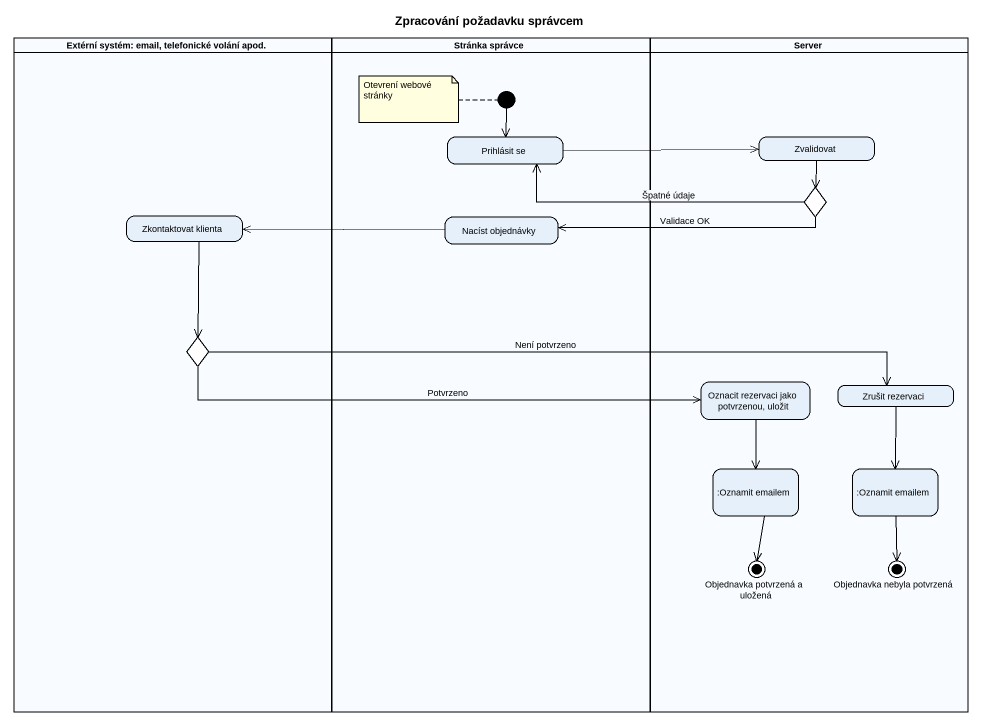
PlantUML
@startuml
title Zpracování požadavku správcem
hide empty description
state "Extérní systém: email, telefonické volání apod." as Extérní_systém_email <<partition>> {
  state "Zkontaktovat klienta" as Zkontaktovat_klienta
  state choice2 <<choice>>
}
state "Stránka správce" as Stránka_správce <<partition>> {
  state initial1 <<start>>
  state "Prihlásit se" as Prihlásit_se
  state "Nacíst objednávky" as Nacíst_objednávky
}
state Server <<partition>> {
  state Zvalidovat
  state choice1 <<choice>>
  state "Oznacit rezervaci jako potvrzenou, uložit" as Oznacit_rezervaci_jako
  state "Zrušit rezervaci" as Zrušit_rezervaci
  state ":Oznamit emailem" as Oznamit_emailem
  state ":Oznamit emailem" as Oznamit_emailem_2
  state "Objednavka potvrzená a uložená" as Objednavka_potvrzená_a <<end>>
  state "Objednavka nebyla potvrzená" as Objednavka_nebyla_potvrzená <<end>>
}
initial1 --> Prihlásit_se
Prihlásit_se -right-> Zvalidovat
Zvalidovat --> choice1
choice1 -left-> Prihlásit_se : Špatné údaje
choice1 -left-> Nacíst_objednávky : Validace OK
Zkontaktovat_klienta --> choice2
Nacíst_objednávky -left-> Zkontaktovat_klienta
choice2 -right-> Oznacit_rezervaci_jako : Potvrzeno
choice2 -right-> Zrušit_rezervaci : Není potvrzeno
Oznacit_rezervaci_jako --> Oznamit_emailem
Zrušit_rezervaci --> Oznamit_emailem_2
Oznamit_emailem --> Objednavka_potvrzená_a
Oznamit_emailem_2 --> Objednavka_nebyla_potvrzená
note left of initial1 : Otevrení webové stránky
@enduml
